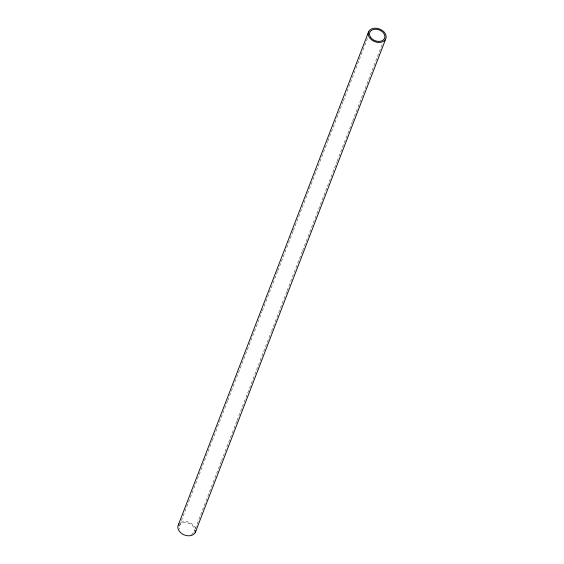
<?xml version="1.0" encoding="UTF-8"?>
<svg xmlns="http://www.w3.org/2000/svg" width="564" height="564" viewBox="0 0 564 564"><rect width="100%" height="100%" fill="white"/><g stroke="black" fill="none" stroke-linecap="round" stroke-linejoin="round"><path stroke-width="0.42" stroke-dasharray="2.82 2.11" d="M179.648 525.197L211.958 441.471M212.275 440.646L227.482 401.244M227.8 400.426L262.006 311.772M262.323 310.947L277.53 271.545M277.848 270.727L293.047 231.325M293.365 230.5L327.571 141.846M327.888 141.028L343.095 101.626M343.413 100.801L367.488 38.415M221.222 461.556L194.298 531.33A7.938 5.767 21.1 0 0 186.613 522.687A7.938 5.767 21.1 0 0 179.437 529.117M221.539 460.732L236.746 421.329M237.056 420.511L271.27 331.858M271.587 331.033L286.787 291.63M287.104 290.812L302.311 251.41M302.628 250.585L336.835 161.931M337.152 161.114L352.359 121.711M352.676 120.886L382.766 42.906M180.981 522.391A9.285 6.747 21.1 0 1 195.666 528.905M193.579 532.663A7.938 5.767 21.1 0 1 190.836 534.432"/><path stroke-width="0.85" d="M178.337 524.915L368.708 31.563M195.292 532.437L385.663 39.085A9.285 6.747 21.1 0 0 375.553 28.2A9.285 6.747 21.1 0 0 370.336 38.683A9.285 6.747 21.1 0 0 385.663 39.085M195.786 530.745A9.285 6.747 21.1 0 1 184.174 534.891A9.285 6.747 21.1 0 1 178.992 523.914M370.626 37.33A7.938 5.767 21.1 0 0 383.943 39.311A7.938 5.767 21.1 0 0 376.985 29.335A7.938 5.767 21.1 0 0 370.626 37.33"/></g></svg>
